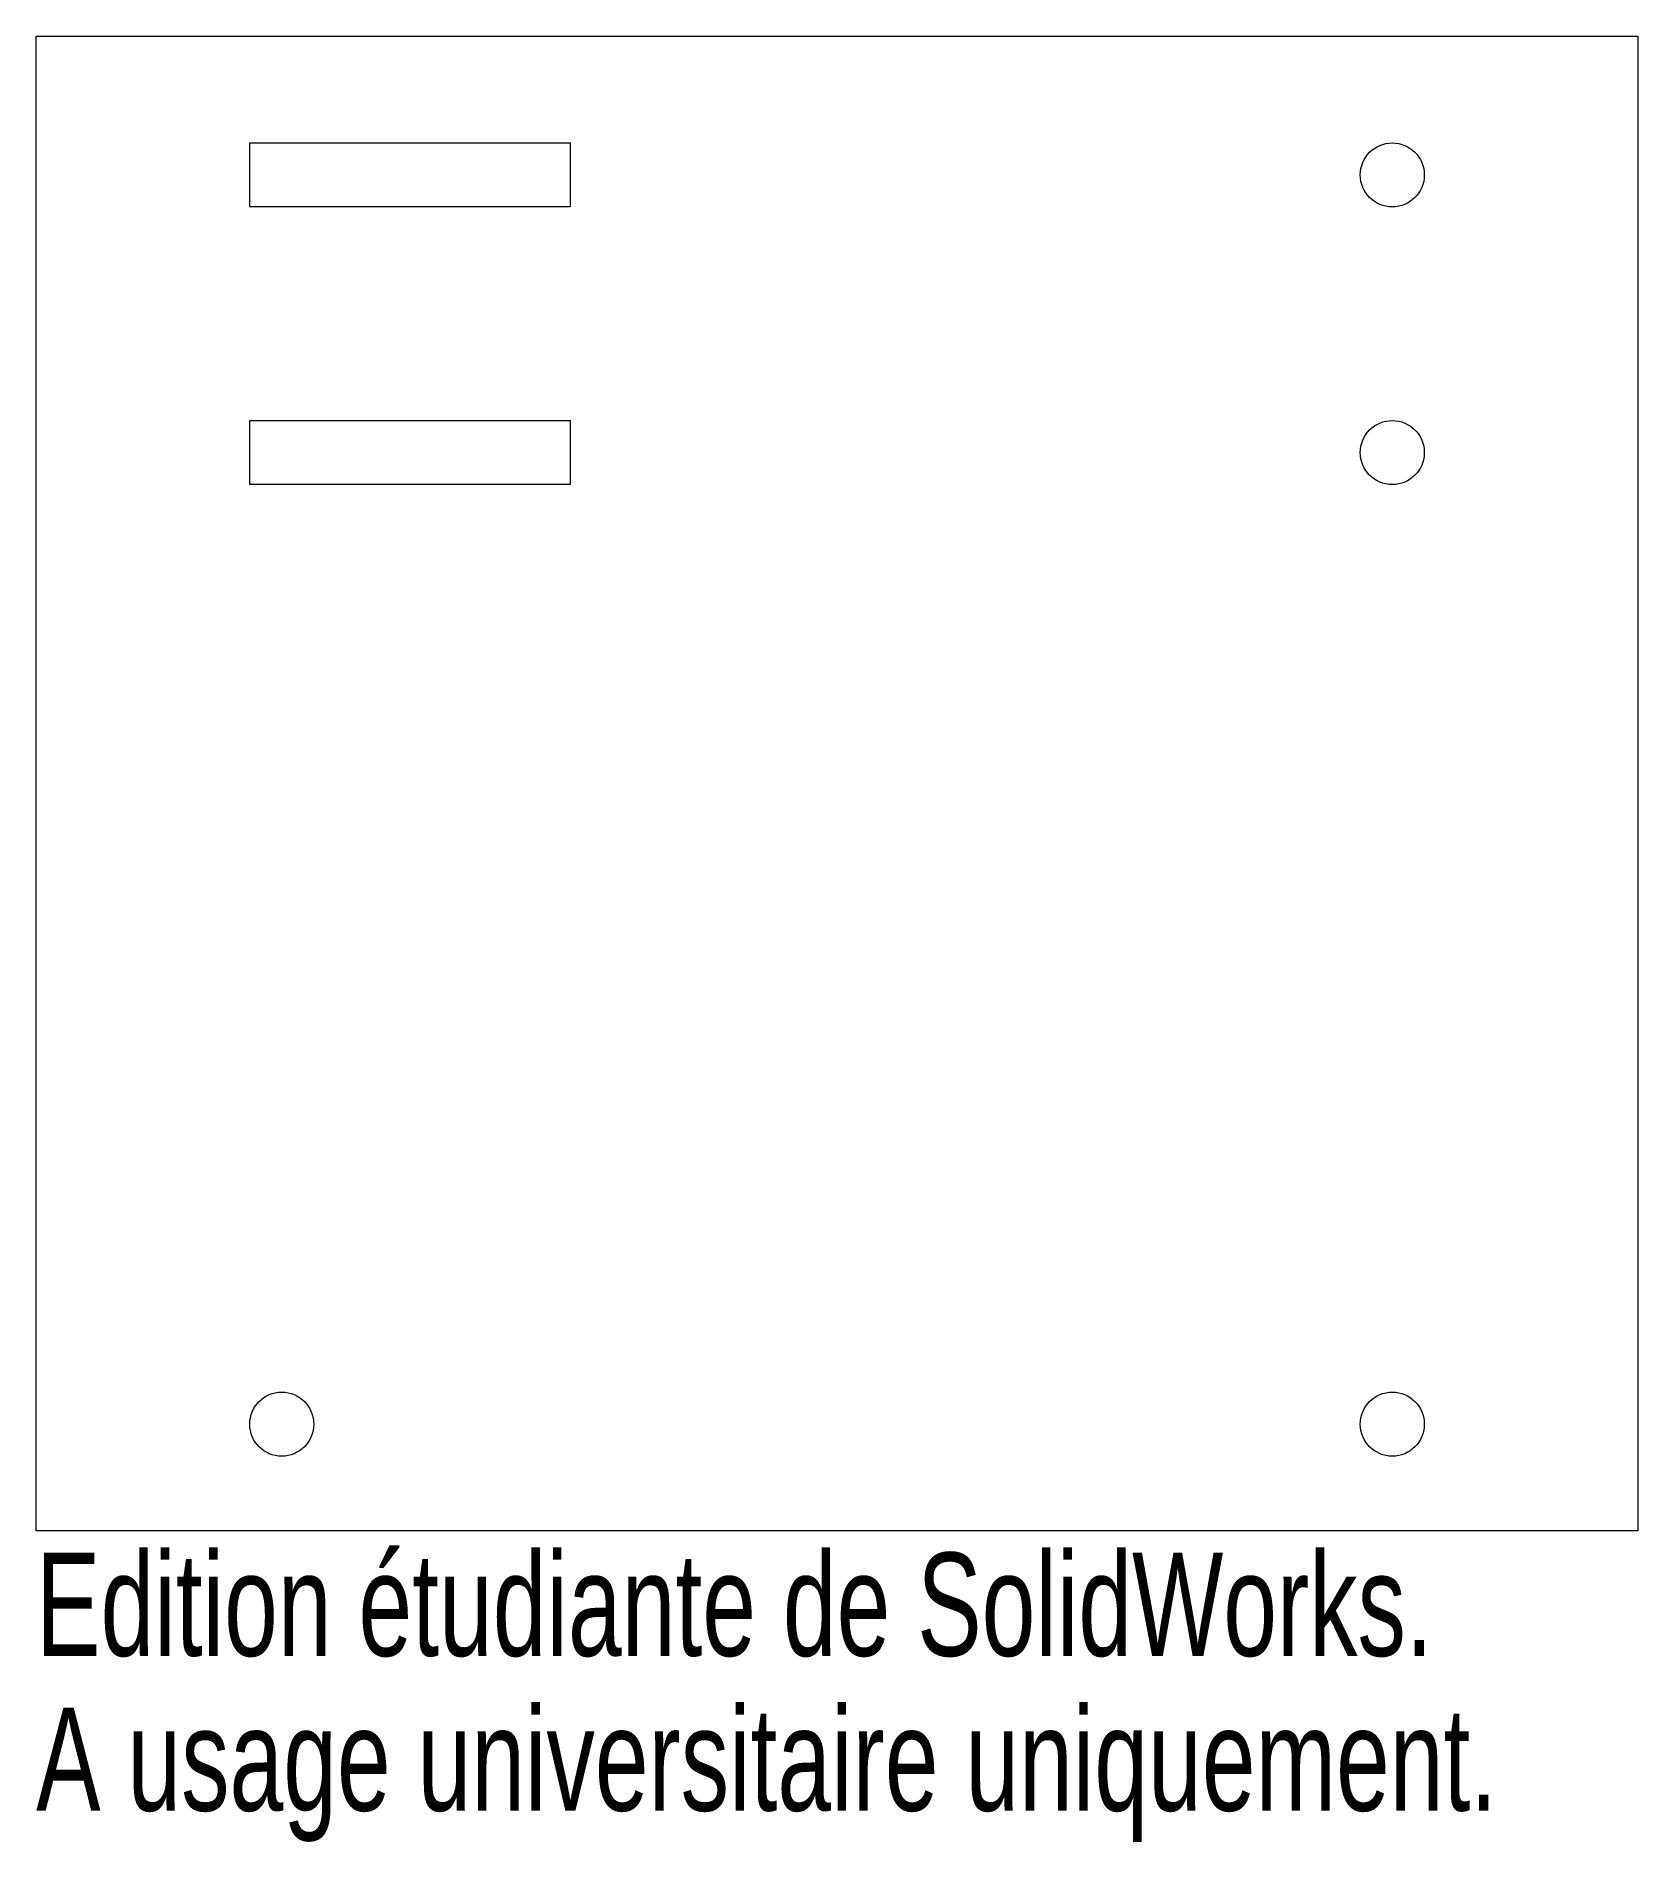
# Model space of a CAD drawing. Header units: millimetres. Extents: x -24.8 to 50.2, y -52.4 to 32.2.
import ezdxf

# ---------------------------------------------------------------- set-up
doc = ezdxf.new("R2010")
doc.units = ezdxf.units.MM
doc.styles.add('SLDTEXTSTYLE0', font='TXT', dxfattribs={"width": 0.7})

msp = doc.modelspace()

# ---------------------------------------------------------------- linework, layer by layer
at = {"color": 7, "linetype": 'Continuous', "lineweight": 15}
for p, q in [((-24.816, -37.837), (-24.816, 32.163)), ((-24.816, 32.163), (50.184, 32.163)), ((50.184, 32.163), (50.184, -37.837)), ((-14.816, 27.163), (0.184, 27.163)), ((-14.816, 24.163), (-14.816, 27.163)), ((0.184, 27.163), (0.184, 24.163)), ((0.184, 24.163), (-14.816, 24.163)), ((-14.816, 14.163), (0.184, 14.163)), ((-14.816, 11.163), (-14.816, 14.163)), ((0.184, 14.163), (0.184, 11.163)), ((0.184, 11.163), (-14.816, 11.163)), ((50.184, -37.837), (-24.816, -37.837))]:
    msp.add_line(p, q, dxfattribs=at)
for centre in [(38.684, 25.663), (38.684, 12.663), (-13.316, -32.837), (38.684, -32.837)]:
    msp.add_circle(centre, 1.5, dxfattribs=at)

# ---------------------------------------------------------------- texts
at = {"color": 7, "linetype": 'Continuous', "char_height": 4.83362, "attachment_point": 1, "style": 'SLDTEXTSTYLE0'}
for s, insert in [('Edition étudiante de SolidWorks.', (-24.816, -38.856)), ('A usage universitaire uniquement.', (-24.816, -46.107))]:
    msp.add_mtext(s, dxfattribs=dict(at, insert=insert))

doc.saveas('drawing.dxf')
